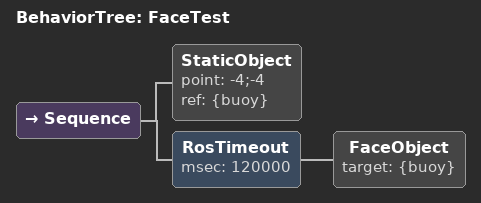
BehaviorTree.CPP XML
<?xml version="1.0"?>
<root BTCPP_format="4">
    <!-- Turn to face buoy_3 in prop_lake.world, at (-4, -4). -->
    <BehaviorTree ID="FaceTest">
        <Sequence>
            <StaticObject point="-4;-4" ref="{buoy}"/>
            <RosTimeout msec="120000">
                <FaceObject target="{buoy}"/>
            </RosTimeout>
        </Sequence>
    </BehaviorTree>
</root>
